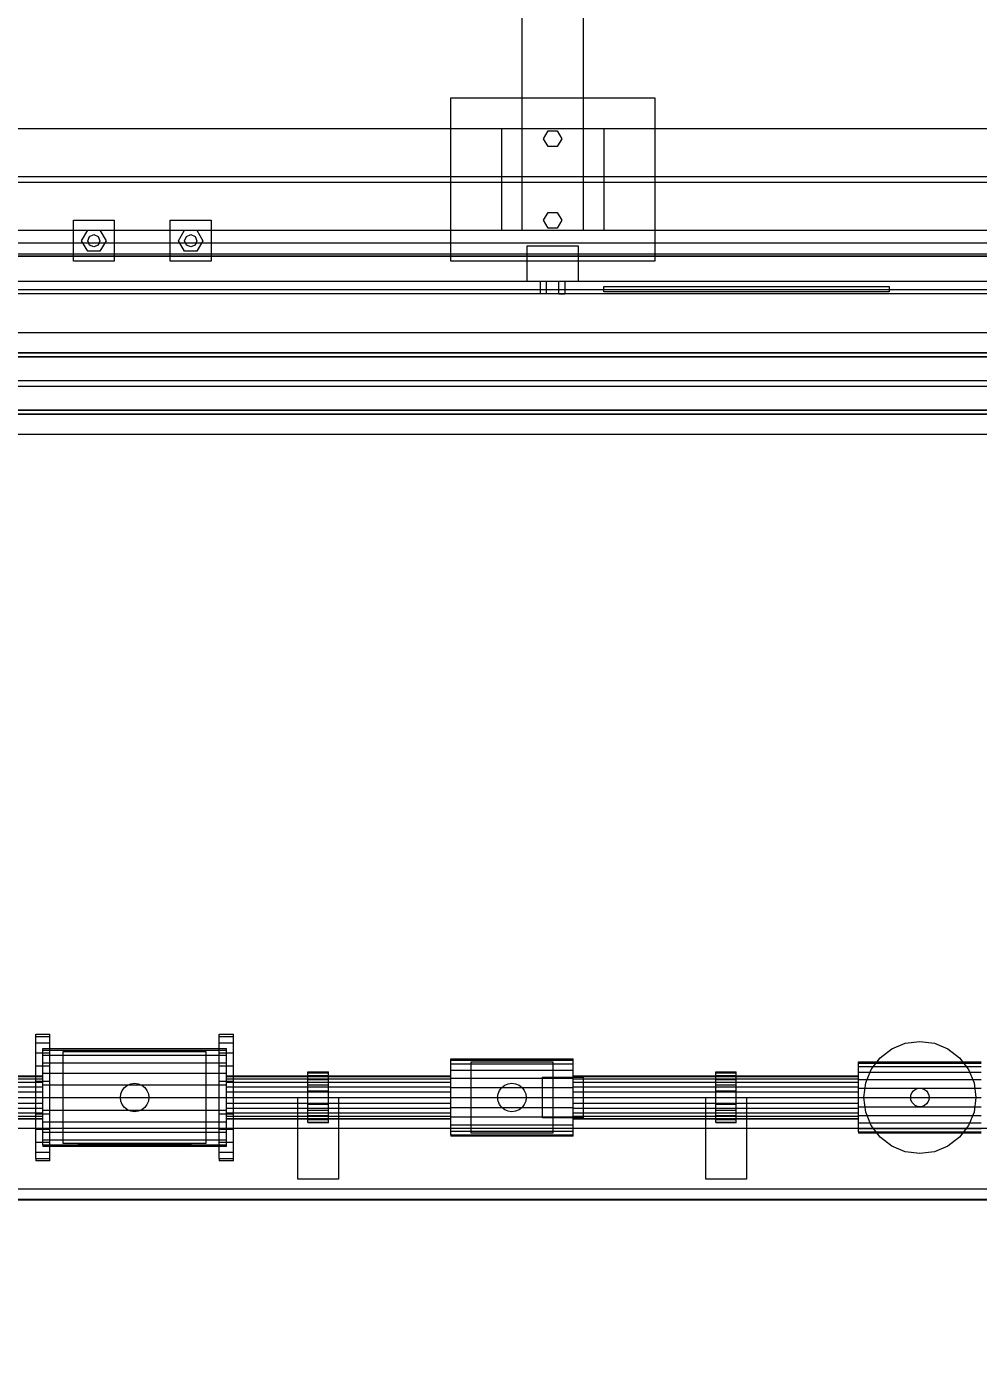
# Model space of a CAD drawing. Header units: millimetres. Extents: x -1970 to 34302, y -65268 to 6837.
# Drawn here: x 13154 to 14087, y -19700 to -18400 of the extents above; entities that cross this region are included whole.
import ezdxf

# ---------------------------------------------------------------- set-up
doc = ezdxf.new("R2010")
doc.units = ezdxf.units.MM
doc.layers.add('COTAS_O', color=1, linetype='Continuous', lineweight=0)
doc.layers.add('superior_mezcladora', color=7, linetype='Continuous', lineweight=0)
doc.dimstyles.new('R19_100', dxfattribs={"dimtxt": 250, "dimasz": 150, "dimexe": 150, "dimexo": 80, "dimgap": 100, "dimtad": 1, "dimtih": 1, "dimtoh": 1, "dimdsep": 46, "dimcen": 0.09, "dimadec": 0, "dimazin": 0, "dimtfac": 1, "dimtdec": 4, "dimtofl": 0, "dimtmove": 0, "dimatfit": 3, "dimfxl": 1, "dimtolj": 1, "dimtzin": 0, "dimarcsym": 0})

# ---------------------------------------------------------------- blocks, each defined once
blk = doc.blocks.new('*D28')
at = {"layer": 'COTAS_O', "color": 0, "lineweight": -2, "transparency": 16777216}
for p, q in [((10569.5, -18730), (10569.5, -19700)), ((16769.5, -18730), (16769.5, -19700)), ((10719.5, -19550), (16619.5, -19550))]:
    blk.add_line(p, q, dxfattribs=at)
at = {"layer": 'COTAS_O', "color": 0, "transparency": 16777216}
for points in [[(10719.5, -19525), (10719.5, -19575), (10569.5, -19550)], [(16619.5, -19525), (16619.5, -19575), (16769.5, -19550)]]:
    blk.add_solid(points, dxfattribs=at)
at = {"layer": 'Defpoints', "color": 0, "transparency": 16777216}
for p in [(10569.5, -18650), (16769.5, -18650), (16769.5, -19550)]:
    blk.add_point(p, dxfattribs=at)

msp = doc.modelspace()

# ---------------------------------------------------------------- linework, layer by layer
at = {"layer": 'superior_mezcladora'}
for p, q in [((13639.529, -18600), (13639.529, -17400)), ((13699.529, -17400), (13699.529, -18600)), ((13569.529, -18630), (13569.529, -18470)), ((13569.529, -18470), (13769.529, -18470)), ((13769.529, -18470), (13769.529, -18630)), ((10494.529, -18500), (16814.529, -18500)), ((13619.529, -18600), (13619.529, -18500)), ((13619.529, -18500), (13719.529, -18500)), ((13660.529, -18510), (13665.029, -18502.206)), ((13665.029, -18517.794), (13660.529, -18510)), ((13665.029, -18502.206), (13674.029, -18502.206)), ((13674.029, -18502.206), (13678.529, -18510)), ((13678.529, -18510), (13674.029, -18517.794)), ((13719.529, -18500), (13719.529, -18600)), ((13674.029, -18517.794), (13665.029, -18517.794)), ((10494.529, -18547.2), (16814.529, -18547.2)), ((16814.529, -18552.8), (10494.529, -18552.8)), ((13199.529, -18630), (13199.529, -18590)), ((13199.529, -18590), (13239.529, -18590)), ((13239.529, -18590), (13239.529, -18630)), ((13294.529, -18630), (13294.529, -18590)), ((13294.529, -18590), (13334.529, -18590)), ((13334.529, -18590), (13334.529, -18630)), ((13660.529, -18590), (13665.029, -18582.206)), ((13665.029, -18597.794), (13660.529, -18590)), ((13665.029, -18582.206), (13674.029, -18582.206)), ((13674.029, -18582.206), (13678.529, -18590)), ((13678.529, -18590), (13674.029, -18597.794)), ((16814.529, -18600), (10494.529, -18600)), ((13207.529, -18610), (13213.529, -18599.608)), ((13213.529, -18599.608), (13225.529, -18599.608)), ((13225.529, -18599.608), (13231.529, -18610)), ((13302.529, -18610), (13308.529, -18599.608)), ((13308.529, -18599.608), (13320.529, -18599.608)), ((13320.529, -18599.608), (13326.529, -18610)), ((13719.529, -18600), (13619.529, -18600)), ((13699.529, -18600), (13639.529, -18600)), ((13674.029, -18597.794), (13665.029, -18597.794)), ((10569.529, -18612), (16769.529, -18612)), ((13213.529, -18620.392), (13207.529, -18610)), ((13213.529, -18610), (13215.286, -18605.757)), ((13215.286, -18614.243), (13213.529, -18610)), ((13215.286, -18605.757), (13219.529, -18604)), ((13219.529, -18616), (13215.286, -18614.243)), ((13219.529, -18604), (13223.771, -18605.757)), ((13223.771, -18614.243), (13219.529, -18616)), ((13223.771, -18605.757), (13225.529, -18610)), ((13225.529, -18610), (13223.771, -18614.243)), ((13231.529, -18610), (13225.529, -18620.392)), ((13308.529, -18620.392), (13302.529, -18610)), ((13308.529, -18610), (13310.286, -18605.757)), ((13310.286, -18614.243), (13308.529, -18610)), ((13310.286, -18605.757), (13314.529, -18604)), ((13314.529, -18616), (13310.286, -18614.243)), ((13314.529, -18604), (13318.771, -18605.757)), ((13318.771, -18614.243), (13314.529, -18616)), ((13318.771, -18605.757), (13320.529, -18610)), ((13320.529, -18610), (13318.771, -18614.243)), ((13326.529, -18610), (13320.529, -18620.392)), ((13644.529, -18650), (13644.529, -18615)), ((13644.529, -18615), (13694.529, -18615)), ((13694.529, -18615), (13694.529, -18650)), ((10569.529, -18623), (16769.529, -18623)), ((10569.529, -18625), (16769.529, -18625)), ((16169.529, -18625), (10594.529, -18625)), ((13225.529, -18620.392), (13213.529, -18620.392)), ((13320.529, -18620.392), (13308.529, -18620.392)), ((13239.529, -18630), (13199.529, -18630)), ((13334.529, -18630), (13294.529, -18630)), ((13769.529, -18630), (13569.529, -18630)), ((16769.529, -18650), (10569.529, -18650)), ((13694.529, -18650), (13644.529, -18650)), ((13663.529, -18650), (13657.529, -18650)), ((13657.529, -18662), (13657.529, -18650)), ((13675.529, -18650), (13663.529, -18650)), ((13663.529, -18662), (13663.529, -18650)), ((13681.529, -18650), (13675.529, -18650)), ((13675.529, -18662), (13675.529, -18650)), ((13681.529, -18650), (13681.529, -18662)), ((13719.529, -18660), (13719.529, -18655)), ((13719.529, -18655), (13999.529, -18655)), ((13999.529, -18655), (13999.529, -18660)), ((16769.529, -18658), (10569.529, -18658)), ((16769.529, -18662), (10569.529, -18662)), ((13663.529, -18662), (13657.529, -18662)), ((13675.529, -18662), (13663.529, -18662)), ((13675.529, -18662), (13681.529, -18662)), ((13999.529, -18660), (13719.529, -18660)), ((10569.529, -18700), (16769.529, -18700)), ((14691.451, -18720), (12624.784, -18720)), ((12626.305, -18720), (14692.972, -18720)), ((14712.752, -18720), (12646.085, -18720)), ((12647.606, -18720), (14714.273, -18720)), ((12626.305, -18724), (14692.972, -18724)), ((14712.752, -18724), (12646.085, -18724)), ((10569.529, -18747.2), (16769.529, -18747.2)), ((16769.529, -18752.8), (10569.529, -18752.8)), ((12624.784, -18780), (14691.451, -18780)), ((14692.972, -18776), (12626.305, -18776)), ((14692.972, -18780), (12626.305, -18780)), ((12646.085, -18776), (14712.752, -18776)), ((12646.085, -18780), (14712.752, -18780)), ((14714.273, -18780), (12647.606, -18780)), ((16769.529, -18800), (10569.529, -18800)), ((13162.529, -19390.113), (13162.529, -19388)), ((13162.529, -19388), (13176.529, -19388)), ((13162.529, -19396.306), (13162.529, -19390.113)), ((13162.529, -19390.113), (13176.529, -19390.113)), ((13176.529, -19390.113), (13176.529, -19388)), ((13176.529, -19396.306), (13176.529, -19390.113)), ((13342.529, -19390.113), (13342.529, -19388)), ((13342.529, -19388), (13356.529, -19388)), ((13342.529, -19396.306), (13342.529, -19390.113)), ((13342.529, -19390.113), (13356.529, -19390.113)), ((13356.529, -19390.113), (13356.529, -19388)), ((13356.529, -19396.306), (13356.529, -19390.113)), ((14015.294, -19396.874), (14029.529, -19395)), ((14029.529, -19395), (14043.764, -19396.874)), ((13162.529, -19406.159), (13162.529, -19396.306)), ((13162.529, -19396.306), (13176.529, -19396.306)), ((13162.529, -19419), (13162.529, -19406.159)), ((13162.529, -19406.159), (13176.529, -19406.159)), ((13169.529, -19403.636), (13169.529, -19402)), ((13169.529, -19402), (13349.529, -19402)), ((13169.529, -19408.431), (13169.529, -19403.636)), ((13169.529, -19403.636), (13349.529, -19403.636)), ((13169.529, -19416.059), (13169.529, -19408.431)), ((13169.529, -19408.431), (13349.529, -19408.431)), ((13176.529, -19406.159), (13176.529, -19396.306)), ((13176.529, -19419), (13176.529, -19406.159)), ((13189.529, -19495), (13189.529, -19405)), ((13189.529, -19405), (13329.529, -19405)), ((13329.529, -19405), (13329.529, -19495)), ((13342.529, -19406.159), (13342.529, -19396.306)), ((13342.529, -19396.306), (13356.529, -19396.306)), ((13342.529, -19419), (13342.529, -19406.159)), ((13342.529, -19406.159), (13356.529, -19406.159)), ((13349.529, -19403.636), (13349.529, -19402)), ((13349.529, -19408.431), (13349.529, -19403.636)), ((13349.529, -19416.059), (13349.529, -19408.431)), ((13356.529, -19406.159), (13356.529, -19396.306)), ((13356.529, -19419), (13356.529, -19406.159)), ((13990.638, -19411.109), (14002.029, -19402.369)), ((14002.029, -19402.369), (14015.294, -19396.874)), ((14043.764, -19396.874), (14057.029, -19402.369)), ((14057.029, -19402.369), (14068.419, -19411.109)), ((13162.529, -19433.953), (13162.529, -19419)), ((13162.529, -19419), (13176.529, -19419)), ((13169.529, -19426), (13169.529, -19416.059)), ((13169.529, -19416.059), (13349.529, -19416.059)), ((13176.529, -19433.953), (13176.529, -19419)), ((13342.529, -19433.953), (13342.529, -19419)), ((13342.529, -19419), (13356.529, -19419)), ((13349.529, -19426), (13349.529, -19416.059)), ((13356.529, -19433.953), (13356.529, -19419)), ((13569.529, -19413.295), (13569.529, -19412)), ((13569.529, -19412), (13689.529, -19412)), ((13569.529, -19417.091), (13569.529, -19413.295)), ((13569.529, -19413.295), (13689.529, -19413.295)), ((13569.529, -19423.13), (13569.529, -19417.091)), ((13569.529, -19417.091), (13689.529, -19417.091)), ((13589.529, -19485), (13589.529, -19415)), ((13589.529, -19415), (13669.529, -19415)), ((13669.529, -19415), (13669.529, -19485)), ((13689.529, -19413.295), (13689.529, -19412)), ((13689.529, -19417.091), (13689.529, -19413.295)), ((13689.529, -19423.13), (13689.529, -19417.091)), ((13969.529, -19416.193), (13969.529, -19415)), ((13969.529, -19415), (14089.529, -19415)), ((13969.529, -19419.689), (13969.529, -19416.193)), ((13969.529, -19416.193), (14089.529, -19416.193)), ((13969.529, -19425.251), (13969.529, -19419.689)), ((13969.529, -19419.689), (14089.529, -19419.689)), ((13981.897, -19422.5), (13990.638, -19411.109)), ((14068.419, -19411.109), (14077.16, -19422.5)), ((12919.529, -19428.8), (13169.529, -19428.8)), ((12919.529, -19429.522), (13169.529, -19429.522)), ((12919.529, -19431.64), (13169.529, -19431.64)), ((13162.529, -19450), (13162.529, -19433.953)), ((13162.529, -19433.953), (13176.529, -19433.953)), ((13169.529, -19437.577), (13169.529, -19426)), ((13169.529, -19426), (13349.529, -19426)), ((13169.529, -19429.522), (13169.529, -19428.8)), ((13169.529, -19431.64), (13169.529, -19429.522)), ((13169.529, -19435.009), (13169.529, -19431.64)), ((13176.529, -19450), (13176.529, -19433.953)), ((13342.529, -19450), (13342.529, -19433.953)), ((13342.529, -19433.953), (13356.529, -19433.953)), ((13349.529, -19437.577), (13349.529, -19426)), ((13349.529, -19429.522), (13349.529, -19428.8)), ((13349.529, -19428.8), (13569.529, -19428.8)), ((13349.529, -19431.64), (13349.529, -19429.522)), ((13349.529, -19429.522), (13569.529, -19429.522)), ((13349.529, -19435.009), (13349.529, -19431.64)), ((13349.529, -19431.64), (13569.529, -19431.64)), ((13356.529, -19450), (13356.529, -19433.953)), ((13429.529, -19425.852), (13429.529, -19425)), ((13429.529, -19425), (13449.529, -19425)), ((13429.529, -19428.349), (13429.529, -19425.852)), ((13429.529, -19425.852), (13449.529, -19425.852)), ((13429.529, -19432.322), (13429.529, -19428.349)), ((13429.529, -19428.349), (13449.529, -19428.349)), ((13429.529, -19437.5), (13429.529, -19432.322)), ((13429.529, -19432.322), (13449.529, -19432.322)), ((13449.529, -19425.852), (13449.529, -19425)), ((13449.529, -19428.349), (13449.529, -19425.852)), ((13449.529, -19432.322), (13449.529, -19428.349)), ((13449.529, -19437.5), (13449.529, -19432.322)), ((13569.529, -19431), (13569.529, -19423.13)), ((13569.529, -19423.13), (13689.529, -19423.13)), ((13569.529, -19429.522), (13569.529, -19428.8)), ((13569.529, -19431.64), (13569.529, -19429.522)), ((13569.529, -19440.165), (13569.529, -19431)), ((13569.529, -19431), (13689.529, -19431)), ((13569.529, -19435.009), (13569.529, -19431.64)), ((13659.529, -19470), (13659.529, -19430)), ((13659.529, -19430), (13699.529, -19430)), ((13689.529, -19431), (13689.529, -19423.13)), ((13689.529, -19429.522), (13689.529, -19428.8)), ((13689.529, -19428.8), (13969.529, -19428.8)), ((13689.529, -19431.64), (13689.529, -19429.522)), ((13689.529, -19429.522), (13969.529, -19429.522)), ((13689.529, -19440.165), (13689.529, -19431)), ((13689.529, -19435.009), (13689.529, -19431.64)), ((13689.529, -19431.64), (13969.529, -19431.64)), ((13699.529, -19430), (13699.529, -19470)), ((13829.529, -19425.852), (13829.529, -19425)), ((13829.529, -19425), (13849.529, -19425)), ((13829.529, -19428.349), (13829.529, -19425.852)), ((13829.529, -19425.852), (13849.529, -19425.852)), ((13829.529, -19432.322), (13829.529, -19428.349)), ((13829.529, -19428.349), (13849.529, -19428.349)), ((13829.529, -19437.5), (13829.529, -19432.322)), ((13829.529, -19432.322), (13849.529, -19432.322)), ((13849.529, -19425.852), (13849.529, -19425)), ((13849.529, -19428.349), (13849.529, -19425.852)), ((13849.529, -19432.322), (13849.529, -19428.349)), ((13849.529, -19437.5), (13849.529, -19432.322)), ((13969.529, -19432.5), (13969.529, -19425.251)), ((13969.529, -19425.251), (14089.529, -19425.251)), ((13969.529, -19429.522), (13969.529, -19428.8)), ((13969.529, -19431.64), (13969.529, -19429.522)), ((13969.529, -19435.009), (13969.529, -19431.64)), ((13969.529, -19440.941), (13969.529, -19432.5)), ((13969.529, -19432.5), (14089.529, -19432.5)), ((13976.403, -19435.765), (13981.897, -19422.5)), ((14077.16, -19422.5), (14082.654, -19435.765)), ((12919.529, -19435.009), (13169.529, -19435.009)), ((12919.529, -19439.4), (13169.529, -19439.4)), ((12919.529, -19444.513), (13169.529, -19444.513)), ((13169.529, -19439.4), (13169.529, -19435.009)), ((13169.529, -19450), (13169.529, -19437.577)), ((13169.529, -19437.577), (13349.529, -19437.577)), ((13169.529, -19444.513), (13169.529, -19439.4)), ((13169.529, -19450), (13169.529, -19444.513)), ((13245.529, -19450), (13246.006, -19446.377)), ((13246.006, -19446.377), (13247.404, -19443)), ((13247.404, -19443), (13249.629, -19440.101)), ((13249.629, -19440.101), (13252.529, -19437.876)), ((13252.529, -19437.876), (13255.905, -19436.477)), ((13255.905, -19436.477), (13259.529, -19436)), ((13259.529, -19436), (13263.152, -19436.477)), ((13263.152, -19436.477), (13266.529, -19437.876)), ((13266.529, -19437.876), (13269.428, -19440.101)), ((13269.428, -19440.101), (13271.653, -19443)), ((13271.653, -19443), (13273.052, -19446.377)), ((13273.052, -19446.377), (13273.529, -19450)), ((13349.529, -19439.4), (13349.529, -19435.009)), ((13349.529, -19435.009), (13569.529, -19435.009)), ((13349.529, -19450), (13349.529, -19437.577)), ((13349.529, -19444.513), (13349.529, -19439.4)), ((13349.529, -19439.4), (13569.529, -19439.4)), ((13349.529, -19450), (13349.529, -19444.513)), ((13349.529, -19444.513), (13569.529, -19444.513)), ((13429.529, -19443.53), (13429.529, -19437.5)), ((13429.529, -19437.5), (13449.529, -19437.5)), ((13429.529, -19450), (13429.529, -19443.53)), ((13429.529, -19443.53), (13449.529, -19443.53)), ((13449.529, -19443.53), (13449.529, -19437.5)), ((13449.529, -19450), (13449.529, -19443.53)), ((13569.529, -19439.4), (13569.529, -19435.009)), ((13569.529, -19444.513), (13569.529, -19439.4)), ((13569.529, -19450), (13569.529, -19440.165)), ((13569.529, -19440.165), (13689.529, -19440.165)), ((13569.529, -19450), (13569.529, -19444.513)), ((13615.529, -19450), (13616.006, -19446.377)), ((13616.006, -19446.377), (13617.404, -19443)), ((13617.404, -19443), (13619.629, -19440.101)), ((13619.629, -19440.101), (13622.529, -19437.876)), ((13622.529, -19437.876), (13625.905, -19436.477)), ((13625.905, -19436.477), (13629.529, -19436)), ((13629.529, -19436), (13633.152, -19436.477)), ((13633.152, -19436.477), (13636.529, -19437.876)), ((13636.529, -19437.876), (13639.428, -19440.101)), ((13639.428, -19440.101), (13641.653, -19443)), ((13641.653, -19443), (13643.052, -19446.377)), ((13643.052, -19446.377), (13643.529, -19450)), ((13689.529, -19439.4), (13689.529, -19435.009)), ((13689.529, -19435.009), (13969.529, -19435.009)), ((13689.529, -19444.513), (13689.529, -19439.4)), ((13689.529, -19439.4), (13969.529, -19439.4)), ((13689.529, -19450), (13689.529, -19440.165)), ((13689.529, -19450), (13689.529, -19444.513)), ((13689.529, -19444.513), (13969.529, -19444.513)), ((13829.529, -19443.53), (13829.529, -19437.5)), ((13829.529, -19437.5), (13849.529, -19437.5)), ((13829.529, -19450), (13829.529, -19443.53)), ((13829.529, -19443.53), (13849.529, -19443.53)), ((13849.529, -19443.53), (13849.529, -19437.5)), ((13849.529, -19450), (13849.529, -19443.53)), ((13969.529, -19439.4), (13969.529, -19435.009)), ((13969.529, -19444.513), (13969.529, -19439.4)), ((13969.529, -19450), (13969.529, -19440.941)), ((13969.529, -19440.941), (14089.529, -19440.941)), ((13969.529, -19450), (13969.529, -19444.513)), ((13974.529, -19450), (13976.403, -19435.765)), ((14020.529, -19450), (14020.835, -19447.671)), ((14020.835, -19447.671), (14021.734, -19445.5)), ((14021.734, -19445.5), (14023.165, -19443.636)), ((14023.165, -19443.636), (14025.029, -19442.206)), ((14025.029, -19442.206), (14027.199, -19441.307)), ((14027.199, -19441.307), (14029.529, -19441)), ((14029.529, -19441), (14031.858, -19441.307)), ((14031.858, -19441.307), (14034.029, -19442.206)), ((14034.029, -19442.206), (14035.893, -19443.636)), ((14035.893, -19443.636), (14037.323, -19445.5)), ((14037.323, -19445.5), (14038.222, -19447.671)), ((14038.222, -19447.671), (14038.529, -19450)), ((14082.654, -19435.765), (14084.529, -19450)), ((12919.529, -19450), (13169.529, -19450)), ((12919.529, -19455.487), (13169.529, -19455.487)), ((12919.529, -19460.6), (13169.529, -19460.6)), ((13162.529, -19466.047), (13162.529, -19450)), ((13162.529, -19450), (13176.529, -19450)), ((13169.529, -19455.487), (13169.529, -19450)), ((13169.529, -19462.423), (13169.529, -19450)), ((13169.529, -19450), (13349.529, -19450)), ((13169.529, -19460.6), (13169.529, -19455.487)), ((13169.529, -19464.991), (13169.529, -19460.6)), ((13176.529, -19466.047), (13176.529, -19450)), ((13246.006, -19453.623), (13245.529, -19450)), ((13247.404, -19457), (13246.006, -19453.623)), ((13249.629, -19459.899), (13247.404, -19457)), ((13252.529, -19462.124), (13249.629, -19459.899)), ((13269.428, -19459.899), (13266.529, -19462.124)), ((13271.653, -19457), (13269.428, -19459.899)), ((13273.052, -19453.623), (13271.653, -19457)), ((13273.529, -19450), (13273.052, -19453.623)), ((13342.529, -19466.047), (13342.529, -19450)), ((13342.529, -19450), (13356.529, -19450)), ((13349.529, -19455.487), (13349.529, -19450)), ((13349.529, -19450), (13569.529, -19450)), ((13349.529, -19462.423), (13349.529, -19450)), ((13349.529, -19460.6), (13349.529, -19455.487)), ((13349.529, -19455.487), (13569.529, -19455.487)), ((13349.529, -19464.991), (13349.529, -19460.6)), ((13349.529, -19460.6), (13569.529, -19460.6)), ((13356.529, -19466.047), (13356.529, -19450)), ((13419.529, -19530), (13419.529, -19450)), ((13419.529, -19450), (13459.529, -19450)), ((13429.529, -19456.47), (13429.529, -19450)), ((13429.529, -19450), (13449.529, -19450)), ((13429.529, -19462.5), (13429.529, -19456.47)), ((13429.529, -19456.47), (13449.529, -19456.47)), ((13449.529, -19456.47), (13449.529, -19450)), ((13449.529, -19462.5), (13449.529, -19456.47)), ((13459.529, -19450), (13459.529, -19530)), ((13569.529, -19455.487), (13569.529, -19450)), ((13569.529, -19459.835), (13569.529, -19450)), ((13569.529, -19450), (13689.529, -19450)), ((13569.529, -19460.6), (13569.529, -19455.487)), ((13569.529, -19469), (13569.529, -19459.835)), ((13569.529, -19459.835), (13689.529, -19459.835)), ((13569.529, -19464.991), (13569.529, -19460.6)), ((13616.006, -19453.623), (13615.529, -19450)), ((13617.404, -19457), (13616.006, -19453.623)), ((13619.629, -19459.899), (13617.404, -19457)), ((13622.529, -19462.124), (13619.629, -19459.899)), ((13639.428, -19459.899), (13636.529, -19462.124)), ((13641.653, -19457), (13639.428, -19459.899)), ((13643.052, -19453.623), (13641.653, -19457)), ((13643.529, -19450), (13643.052, -19453.623)), ((13689.529, -19455.487), (13689.529, -19450)), ((13689.529, -19450), (13969.529, -19450)), ((13689.529, -19459.835), (13689.529, -19450)), ((13689.529, -19460.6), (13689.529, -19455.487)), ((13689.529, -19455.487), (13969.529, -19455.487)), ((13689.529, -19469), (13689.529, -19459.835)), ((13689.529, -19464.991), (13689.529, -19460.6)), ((13689.529, -19460.6), (13969.529, -19460.6)), ((13819.529, -19530), (13819.529, -19450)), ((13819.529, -19450), (13859.529, -19450)), ((13829.529, -19456.47), (13829.529, -19450)), ((13829.529, -19450), (13849.529, -19450)), ((13829.529, -19462.5), (13829.529, -19456.47)), ((13829.529, -19456.47), (13849.529, -19456.47)), ((13849.529, -19456.47), (13849.529, -19450)), ((13849.529, -19462.5), (13849.529, -19456.47)), ((13859.529, -19450), (13859.529, -19530)), ((13969.529, -19455.487), (13969.529, -19450)), ((13969.529, -19459.059), (13969.529, -19450)), ((13969.529, -19450), (14089.529, -19450)), ((13969.529, -19460.6), (13969.529, -19455.487)), ((13969.529, -19467.5), (13969.529, -19459.059)), ((13969.529, -19459.059), (14089.529, -19459.059)), ((13969.529, -19464.991), (13969.529, -19460.6)), ((13976.403, -19464.235), (13974.529, -19450)), ((14020.835, -19452.329), (14020.529, -19450)), ((14021.734, -19454.5), (14020.835, -19452.329)), ((14023.165, -19456.364), (14021.734, -19454.5)), ((14025.029, -19457.794), (14023.165, -19456.364)), ((14027.199, -19458.693), (14025.029, -19457.794)), ((14029.529, -19459), (14027.199, -19458.693)), ((14031.858, -19458.693), (14029.529, -19459)), ((14034.029, -19457.794), (14031.858, -19458.693)), ((14035.893, -19456.364), (14034.029, -19457.794)), ((14037.323, -19454.5), (14035.893, -19456.364)), ((14038.222, -19452.329), (14037.323, -19454.5)), ((14038.529, -19450), (14038.222, -19452.329)), ((14084.529, -19450), (14082.654, -19464.235)), ((12919.529, -19464.991), (13169.529, -19464.991)), ((12919.529, -19468.36), (13169.529, -19468.36)), ((12919.529, -19470.478), (13169.529, -19470.478)), ((13169.529, -19471.2), (12919.529, -19471.2)), ((13162.529, -19481), (13162.529, -19466.047)), ((13162.529, -19466.047), (13176.529, -19466.047)), ((13169.529, -19474), (13169.529, -19462.423)), ((13169.529, -19462.423), (13349.529, -19462.423)), ((13169.529, -19468.36), (13169.529, -19464.991)), ((13169.529, -19470.478), (13169.529, -19468.36)), ((13169.529, -19471.2), (13169.529, -19470.478)), ((13169.529, -19483.941), (13169.529, -19474)), ((13169.529, -19474), (13349.529, -19474)), ((13176.529, -19481), (13176.529, -19466.047)), ((13255.905, -19463.523), (13252.529, -19462.124)), ((13259.529, -19464), (13255.905, -19463.523)), ((13263.152, -19463.523), (13259.529, -19464)), ((13266.529, -19462.124), (13263.152, -19463.523)), ((13342.529, -19481), (13342.529, -19466.047)), ((13342.529, -19466.047), (13356.529, -19466.047)), ((13349.529, -19474), (13349.529, -19462.423)), ((13349.529, -19468.36), (13349.529, -19464.991)), ((13349.529, -19464.991), (13569.529, -19464.991)), ((13349.529, -19470.478), (13349.529, -19468.36)), ((13349.529, -19468.36), (13569.529, -19468.36)), ((13349.529, -19470.478), (13349.529, -19471.2)), ((13349.529, -19470.478), (13569.529, -19470.478)), ((13569.529, -19471.2), (13349.529, -19471.2)), ((13349.529, -19483.941), (13349.529, -19474)), ((13356.529, -19481), (13356.529, -19466.047)), ((13429.529, -19467.678), (13429.529, -19462.5)), ((13429.529, -19462.5), (13449.529, -19462.5)), ((13429.529, -19471.651), (13429.529, -19467.678)), ((13429.529, -19467.678), (13449.529, -19467.678)), ((13429.529, -19474.148), (13429.529, -19471.651)), ((13429.529, -19471.651), (13449.529, -19471.651)), ((13449.529, -19467.678), (13449.529, -19462.5)), ((13449.529, -19471.651), (13449.529, -19467.678)), ((13449.529, -19474.148), (13449.529, -19471.651)), ((13569.529, -19468.36), (13569.529, -19464.991)), ((13569.529, -19470.478), (13569.529, -19468.36)), ((13569.529, -19476.87), (13569.529, -19469)), ((13569.529, -19469), (13689.529, -19469)), ((13569.529, -19471.2), (13569.529, -19470.478)), ((13625.905, -19463.523), (13622.529, -19462.124)), ((13629.529, -19464), (13625.905, -19463.523)), ((13633.152, -19463.523), (13629.529, -19464)), ((13636.529, -19462.124), (13633.152, -19463.523)), ((13699.529, -19470), (13659.529, -19470)), ((13689.529, -19468.36), (13689.529, -19464.991)), ((13689.529, -19464.991), (13969.529, -19464.991)), ((13689.529, -19470.478), (13689.529, -19468.36)), ((13689.529, -19468.36), (13969.529, -19468.36)), ((13689.529, -19476.87), (13689.529, -19469)), ((13689.529, -19470.478), (13689.529, -19471.2)), ((13689.529, -19470.478), (13969.529, -19470.478)), ((13969.529, -19471.2), (13689.529, -19471.2)), ((13829.529, -19467.678), (13829.529, -19462.5)), ((13829.529, -19462.5), (13849.529, -19462.5)), ((13829.529, -19471.651), (13829.529, -19467.678)), ((13829.529, -19467.678), (13849.529, -19467.678)), ((13829.529, -19474.148), (13829.529, -19471.651)), ((13829.529, -19471.651), (13849.529, -19471.651)), ((13849.529, -19467.678), (13849.529, -19462.5)), ((13849.529, -19471.651), (13849.529, -19467.678)), ((13849.529, -19474.148), (13849.529, -19471.651)), ((13969.529, -19468.36), (13969.529, -19464.991)), ((13969.529, -19474.749), (13969.529, -19467.5)), ((13969.529, -19467.5), (14089.529, -19467.5)), ((13969.529, -19470.478), (13969.529, -19468.36)), ((13969.529, -19471.2), (13969.529, -19470.478)), ((13981.897, -19477.5), (13976.403, -19464.235)), ((14082.654, -19464.235), (14077.16, -19477.5)), ((12619.529, -19480), (14919.529, -19480)), ((13162.529, -19493.841), (13162.529, -19481)), ((13162.529, -19481), (13176.529, -19481)), ((13169.529, -19491.569), (13169.529, -19483.941)), ((13169.529, -19483.941), (13349.529, -19483.941)), ((13176.529, -19493.841), (13176.529, -19481)), ((13342.529, -19493.841), (13342.529, -19481)), ((13342.529, -19481), (13356.529, -19481)), ((13349.529, -19491.569), (13349.529, -19483.941)), ((13356.529, -19493.841), (13356.529, -19481)), ((13429.529, -19474.148), (13429.529, -19475)), ((13429.529, -19474.148), (13449.529, -19474.148)), ((13449.529, -19475), (13429.529, -19475)), ((13449.529, -19475), (13449.529, -19474.148)), ((13569.529, -19482.909), (13569.529, -19476.87)), ((13569.529, -19476.87), (13689.529, -19476.87)), ((13569.529, -19486.705), (13569.529, -19482.909)), ((13569.529, -19482.909), (13689.529, -19482.909)), ((13569.529, -19486.705), (13569.529, -19488)), ((13569.529, -19486.705), (13689.529, -19486.705)), ((13669.529, -19485), (13589.529, -19485)), ((13689.529, -19482.909), (13689.529, -19476.87)), ((13689.529, -19486.705), (13689.529, -19482.909)), ((13689.529, -19488), (13689.529, -19486.705)), ((13829.529, -19474.148), (13829.529, -19475)), ((13829.529, -19474.148), (13849.529, -19474.148)), ((13849.529, -19475), (13829.529, -19475)), ((13849.529, -19475), (13849.529, -19474.148)), ((13969.529, -19480.311), (13969.529, -19474.749)), ((13969.529, -19474.749), (14089.529, -19474.749)), ((13969.529, -19483.807), (13969.529, -19480.311)), ((13969.529, -19480.311), (14089.529, -19480.311)), ((13969.529, -19483.807), (13969.529, -19485)), ((13969.529, -19483.807), (14089.529, -19483.807)), ((14089.529, -19485), (13969.529, -19485)), ((13990.638, -19488.891), (13981.897, -19477.5)), ((14077.16, -19477.5), (14068.419, -19488.891)), ((13162.529, -19503.694), (13162.529, -19493.841)), ((13162.529, -19493.841), (13176.529, -19493.841)), ((13169.529, -19496.364), (13169.529, -19491.569)), ((13169.529, -19491.569), (13349.529, -19491.569)), ((13169.529, -19496.364), (13169.529, -19498)), ((13169.529, -19496.364), (13349.529, -19496.364)), ((13349.529, -19498), (13169.529, -19498)), ((13176.529, -19503.694), (13176.529, -19493.841)), ((13329.529, -19495), (13189.529, -19495)), ((13204.529, -19497), (13204.529, -19495)), ((13204.529, -19495), (13314.529, -19495)), ((13314.529, -19497), (13204.529, -19497)), ((13314.529, -19495), (13314.529, -19497)), ((13342.529, -19503.694), (13342.529, -19493.841)), ((13342.529, -19493.841), (13356.529, -19493.841)), ((13349.529, -19496.364), (13349.529, -19491.569)), ((13349.529, -19498), (13349.529, -19496.364)), ((13356.529, -19503.694), (13356.529, -19493.841)), ((13689.529, -19488), (13569.529, -19488)), ((14002.029, -19497.631), (13990.638, -19488.891)), ((14015.294, -19503.126), (14002.029, -19497.631)), ((14057.029, -19497.631), (14043.764, -19503.126)), ((14068.419, -19488.891), (14057.029, -19497.631)), ((13162.529, -19509.887), (13162.529, -19503.694)), ((13162.529, -19503.694), (13176.529, -19503.694)), ((13162.529, -19509.887), (13162.529, -19512)), ((13162.529, -19509.887), (13176.529, -19509.887)), ((13176.529, -19512), (13162.529, -19512)), ((13176.529, -19509.887), (13176.529, -19503.694)), ((13176.529, -19512), (13176.529, -19509.887)), ((13342.529, -19509.887), (13342.529, -19503.694)), ((13342.529, -19503.694), (13356.529, -19503.694)), ((13342.529, -19509.887), (13342.529, -19512)), ((13342.529, -19509.887), (13356.529, -19509.887)), ((13356.529, -19512), (13342.529, -19512)), ((13356.529, -19509.887), (13356.529, -19503.694)), ((13356.529, -19512), (13356.529, -19509.887)), ((14029.529, -19505), (14015.294, -19503.126)), ((14043.764, -19503.126), (14029.529, -19505)), ((13459.529, -19530), (13419.529, -19530)), ((13859.529, -19530), (13819.529, -19530)), ((14919.529, -19540), (12619.529, -19540))]:
    msp.add_line(p, q, dxfattribs=at)

# ---------------------------------------------------------------- dimensions: what is measured, and where the dimension line sits
at = {"layer": 'COTAS_O'}
dim = msp.add_aligned_dim(p1=(10569.529, -18650), p2=(16769.529, -18650), distance=-900, text='<> O', dimstyle='R19_100', dxfattribs=at)
dim.commit()
dim.dimension.update_dxf_attribs({"geometry": '*D28', "text_midpoint": (13669.529, -19550)})

doc.saveas('drawing.dxf')
